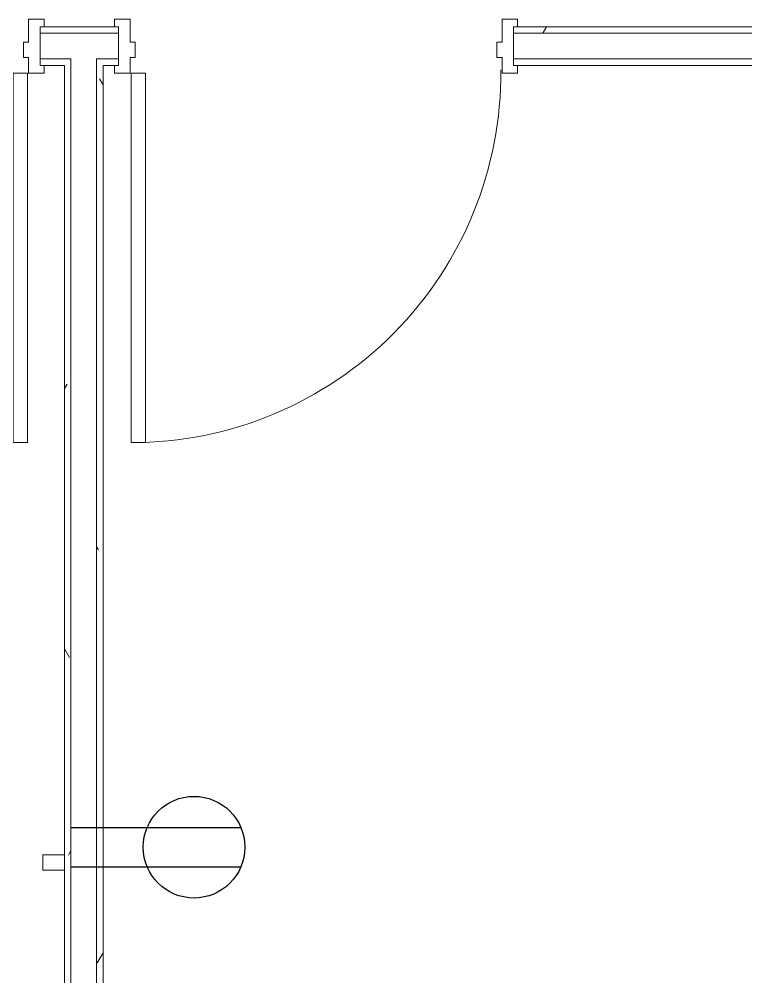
# Model space of a CAD drawing. Header units: inches. Extents: x 1076 to 2563, y 349 to 2134.
# Drawn here: x 2379.7 to 2450.5, y 793 to 886.3 of the extents above; entities that cross this region are included whole.
import ezdxf

# ---------------------------------------------------------------- set-up
doc = ezdxf.new("R2010")
doc.units = ezdxf.units.IN
doc.header["$MEASUREMENT"] = 0
for name, color, linetype, lineweight in [('A-ANNO-NOTE', 131, 'Continuous', 30), ('A-DOOR', 31, 'Continuous', 13), ('A-WALL', 113, 'Continuous', 13), ('A-WALL-PATT', 111, 'Continuous', 13), ('E-ELEC-FIXT', 91, 'Continuous', 9), ('I-WALL', 2, 'Continuous', 13)]:
    doc.layers.add(name, color=color, linetype=linetype, lineweight=lineweight)
pattern_1 = [(0, (0, 0), (30.72, 7.68), [1.267, -21.773, 1.267, -21.773, -122.88]), (0, (0, 0), (30.72, 7.68), [-46.08, 1.267, -44.813, 1.267, -21.773, -53.76]), (0, (0, 0), (30.72, 7.68), [-115.2, 1.267, -14.093, 1.267, -37.133]), (120, (11.52, 3.84), (-22.011075, 22.7643), [1.267, -21.773, 1.267, -21.773, -122.88]), (120, (11.52, 3.84), (-22.011075, 22.7643), [-46.08, 1.267, -44.813, 1.267, -21.773, -53.76]), (120, (11.52, 3.84), (-22.011075, 22.7643), [-115.2, 1.267, -14.093, 1.267, -37.133]), (240, (15.36, 19.2), (-8.708925, -30.4443), [1.267, -21.773, 1.267, -21.773, -122.88]), (240, (15.36, 19.2), (-8.708925, -30.4443), [-46.08, 1.267, -44.813, 1.267, -21.773, -53.76]), (240, (15.36, 19.2), (-8.708925, -30.4443), [-115.2, 1.267, -14.093, 1.267, -37.133])]

# ---------------------------------------------------------------- blocks, each defined once
blk = doc.blocks.new('Door - Single - Solid Door-V12-Level XX  POWER _ SIGNAL')
at = {"layer": 'A-DOOR', "lineweight": 9}
for p, q in [((-15.631, 2.536), (-14.131, 2.536)), ((-15.631, 1.786), (-15.631, 2.536)), ((-14.131, 2.536), (-14.131, 0.286)), ((22.119, 2.536), (23.619, 2.536)), ((22.119, 0.286), (22.119, 2.536)), ((23.619, 2.536), (23.619, 1.786)), ((-14.131, 0.286), (-13.631, 0.286)), ((-13.631, 0.286), (-13.631, -1.214)), ((21.619, 0.286), (22.119, 0.286)), ((21.619, -1.214), (21.619, 0.286)), ((-14.131, -1.214), (-14.131, -2.714)), ((-13.631, -1.214), (-14.131, -1.214)), ((22.119, -1.214), (21.619, -1.214)), ((22.119, -2.714), (22.119, -1.214)), ((-15.631, -2.714), (-15.631, -1.964)), ((-14.131, -2.714), (-15.631, -2.714)), ((23.619, -2.714), (22.119, -2.714)), ((23.619, -1.964), (23.619, -2.714))]:
    blk.add_line(p, q, dxfattribs=at)
at = {"layer": 'A-DOOR'}
for p, q in [((-12.631, -2.714), (-14.006, -2.714)), ((-14.006, -2.714), (-14.006, -38.714)), ((-12.631, -38.714), (-12.631, -2.714)), ((-14.006, -38.714), (-12.631, -38.714))]:
    blk.add_line(p, q, dxfattribs=at)
at = {"layer": 'A-DOOR', "lineweight": 9}
blk.add_arc((-14.006, -2.714), 36, 270, 0.5, dxfattribs=at)
blk = doc.blocks.new('Door - Single - Solid Door-7355446-Level XX  POWER _ SIGNAL')
at = {"layer": 'A-DOOR'}
for p, q in [((-14.006, 38.714), (-12.631, 38.714)), ((-14.006, 2.714), (-14.006, 38.714)), ((-12.631, 38.714), (-12.631, 2.714)), ((-12.631, 2.714), (-14.006, 2.714))]:
    blk.add_line(p, q, dxfattribs=at)
at = {"layer": 'A-DOOR', "lineweight": 9}
for p, q in [((-15.631, 2.714), (-15.631, 1.964)), ((-14.131, 2.714), (-15.631, 2.714)), ((-14.131, 1.214), (-14.131, 2.714)), ((23.619, 2.714), (22.119, 2.714)), ((22.119, 2.714), (22.119, 1.214)), ((23.619, 1.964), (23.619, 2.714)), ((-13.631, 1.214), (-14.131, 1.214)), ((-13.631, -0.286), (-13.631, 1.214)), ((22.119, 1.214), (21.619, 1.214)), ((21.619, 1.214), (21.619, -0.286)), ((-14.131, -2.536), (-14.131, -0.286)), ((-14.131, -0.286), (-13.631, -0.286)), ((21.619, -0.286), (22.119, -0.286)), ((22.119, -0.286), (22.119, -2.536)), ((-15.631, -1.786), (-15.631, -2.536)), ((23.619, -2.536), (23.619, -1.786)), ((-15.631, -2.536), (-14.131, -2.536)), ((22.119, -2.536), (23.619, -2.536))]:
    blk.add_line(p, q, dxfattribs=at)
blk.add_arc((-14.006, 2.714), 36, 359.5, 90, dxfattribs=at)
blk = doc.blocks.new('PS - Power Device _Wall Base_ - Duplex-4862727-Level XX  POWER _ SIGNAL')
at = {"layer": 'E-ELEC-FIXT'}
for p, q in [((2382.004, 803.425), (2382.004, 804.925)), ((2382.004, 804.925), (2384.129, 804.925)), ((2382.004, 803.425), (2384.129, 803.425))]:
    blk.add_line(p, q, dxfattribs=at)

msp = doc.modelspace()

# ---------------------------------------------------------------- hatches: boundary and pattern name
at = {"layer": 'A-WALL-PATT', "lineweight": 9}
h = msp.add_hatch(dxfattribs=at)
h.set_pattern_fill('FP_1', color=256, style=0, pattern_type=2)
h.set_pattern_definition(pattern_1)
h.paths.add_polyline_path([(2537.657, 884.95), (2537.657, 885.575), (2427.884, 885.575), (2427.884, 884.95), (2537.424, 884.95)], flags=0)
h.paths.add_polyline_path([(2381.754, 884.95), (2389.384, 884.95), (2389.384, 885.575), (2381.754, 885.575)], flags=0)
h.paths.add_polyline_path([(2276.946, 884.95), (2343.254, 884.95), (2343.254, 885.575), (2227.893, 885.575), (2227.914, 884.95), (2264.695, 884.95)], flags=0)
h = msp.add_hatch(dxfattribs=at)
h.set_pattern_fill('FP_1', color=256, style=0, pattern_type=2)
h.set_pattern_definition(pattern_1)
h.paths.add_polyline_path([(2485.206, 881.825), (2537.657, 881.825), (2537.657, 882.45), (2427.884, 882.45), (2427.884, 881.825), (2472.955, 881.825)], flags=0)
h.paths.add_polyline_path([(2387.879, 881.825), (2389.384, 881.825), (2389.384, 882.45), (2387.254, 882.45), (2387.254, 881.825)], flags=0)
h.paths.add_polyline_path([(2384.129, 881.825), (2384.754, 881.825), (2384.754, 882.45), (2381.754, 882.45), (2381.754, 881.825)], flags=0)
h.paths.add_polyline_path([(2313.698, 881.825), (2343.254, 881.825), (2343.254, 882.45), (2231.018, 882.45), (2231.018, 881.825), (2301.447, 881.825)], flags=0)
h = msp.add_hatch(dxfattribs=at)
h.set_pattern_fill('FP_1', color=256, style=0, pattern_type=2)
h.set_pattern_definition(pattern_1)
h.paths.add_polyline_path([(2384.129, 728.05), (2384.754, 728.05), (2384.754, 881.825), (2384.129, 881.825), (2384.129, 730.458)], flags=0)
h = msp.add_hatch(dxfattribs=at)
h.set_pattern_fill('FP_1', color=256, style=0, pattern_type=2)
h.set_pattern_definition(pattern_1)
h.paths.add_polyline_path([(2387.879, 728.05), (2387.879, 881.825), (2387.254, 881.825), (2387.254, 728.05)], flags=0)

# ---------------------------------------------------------------- linework, layer by layer
at = {"layer": 'A-ANNO-NOTE'}
for p, q in [((2384.782, 807.584), (2401.309, 807.584)), ((2384.782, 803.752), (2401.309, 803.752)), ((2384.782, 803.752), (2401.309, 803.752))]:
    msp.add_line(p, q, dxfattribs=at)
msp.add_circle((2396.745, 805.668), 4.95, dxfattribs=at)
at = {"layer": 'A-WALL'}
for p, q in [((2381.754, 884.95), (2389.384, 884.95)), ((2427.884, 884.95), (2537.657, 884.95)), ((2381.754, 882.45), (2384.754, 882.45)), ((2384.754, 727.425), (2384.754, 882.45)), ((2387.254, 882.45), (2389.384, 882.45)), ((2387.254, 727.425), (2387.254, 882.45)), ((2427.884, 882.45), (2537.657, 882.45))]:
    msp.add_line(p, q, dxfattribs=at)
at = {"layer": 'I-WALL'}
for p, q in [((2389.384, 885.575), (2381.754, 885.575)), ((2381.754, 885.575), (2381.754, 881.825)), ((2389.384, 881.825), (2389.384, 885.575)), ((2523.479, 885.575), (2427.884, 885.575)), ((2427.884, 885.575), (2427.884, 881.825)), ((2381.754, 881.825), (2384.129, 881.825)), ((2384.129, 881.825), (2384.129, 728.05)), ((2387.879, 881.825), (2389.384, 881.825)), ((2387.879, 728.05), (2387.879, 881.825)), ((2427.884, 881.825), (2523.479, 881.825))]:
    msp.add_line(p, q, dxfattribs=at)

# ---------------------------------------------------------------- block references
at = {"layer": 'A-DOOR', "rotation": 180}
msp.add_blockref('Door - Single - Solid Door-7355446-Level XX  POWER _ SIGNAL', (2366.498, 883.789), dxfattribs=at)
at = {"layer": 'A-DOOR'}
msp.add_blockref('Door - Single - Solid Door-V12-Level XX  POWER _ SIGNAL', (2404.64, 883.789), dxfattribs=at)
at = {"layer": 'E-ELEC-FIXT'}
msp.add_blockref('PS - Power Device _Wall Base_ - Duplex-4862727-Level XX  POWER _ SIGNAL', (0, 0), dxfattribs=at)

doc.saveas('drawing.dxf')
